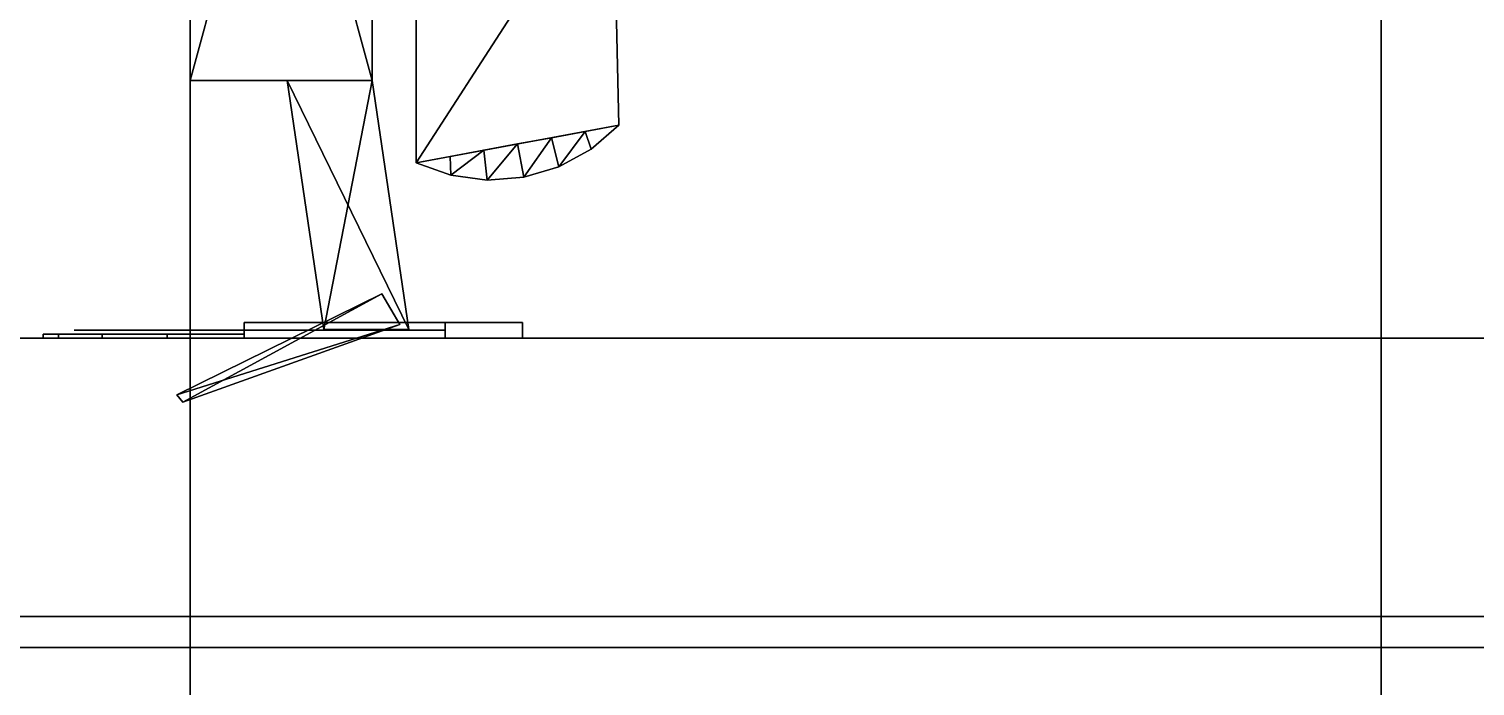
# Model space of a CAD drawing. Extents: x 0 to 3903, y -1756 to 0.
# Drawn here: x 2412.6 to 2506.1, y -540.5 to -498 of the extents above; entities that cross this region are included whole.
import ezdxf

# ---------------------------------------------------------------- set-up
doc = ezdxf.new("R2010")
doc.units = 0
for name, color, linetype in [('LAYER0', 7, 'CONTINUOUS'), ('LAYER1', 7, 'CONTINUOUS'), ('LAYER145', 35, 'CONTINUOUS'), ('LAYER146', 35, 'CONTINUOUS'), ('LAYER151', 8, 'CONTINUOUS'), ('LAYER153', 8, 'CONTINUOUS'), ('LAYER232', 7, 'CONTINUOUS'), ('LAYER250', 7, 'CONTINUOUS'), ('LAYER251', 7, 'CONTINUOUS'), ('LAYER271', 253, 'CONTINUOUS'), ('LAYER272', 253, 'CONTINUOUS'), ('LAYER273', 28, 'CONTINUOUS'), ('LAYER274', 253, 'CONTINUOUS'), ('LAYER275', 253, 'CONTINUOUS'), ('LAYER276', 28, 'CONTINUOUS'), ('LAYER277', 8, 'CONTINUOUS'), ('LAYER55', 7, 'CONTINUOUS'), ('LAYER58', 7, 'CONTINUOUS'), ('LAYER70', 7, 'CONTINUOUS')]:
    doc.layers.add(name, color=color, linetype=linetype)

msp = doc.modelspace()

# ---------------------------------------------------------------- linework, layer by layer
at = {"layer": 'LAYER0', "invisible_edges": 1}
for points in [[(3902.994, -18.002), (0.0042, -1756.002), (0.0042, -18.002), (3902.994, -18.002)], [(0.0042, -1756.002), (3902.994, -18.002), (3902.994, -1756.002), (0.0042, -1756.002)], [(3902.994, -1756.002, 5), (0.0042, -18.002, 5), (0.0042, -1756.002, 5), (3902.994, -1756.002, 5)], [(0.0042, -18.002, 5), (3902.994, -1756.002, 5), (3902.994, -18.002, 5), (0.0042, -18.002, 5)]]:
    msp.add_3dface(points, dxfattribs=at)
at = {"layer": 'LAYER145'}
for points, invisible_edges in [([(2405, -168, 885), (2504.26, -310.6499, 885), (2405, -738, 885), (2405, -168, 885)], 3), ([(2504.26, -310.6499, 910), (2405, -168, 910), (2405, -738, 910), (2504.26, -310.6499, 910)], 5), ([(2405, -738, 885), (2504.26, -310.6499, 885), (2500, -343, 885), (2405, -738, 885)], 5), ([(2504.26, -310.6499, 910), (2405, -738, 910), (2500, -343, 910), (2504.26, -310.6499, 910)], 3), ([(2405, -738, 885), (2500, -343, 885), (2500, -543, 885), (2405, -738, 885)], 5), ([(2500, -343, 910), (2405, -738, 910), (2500, -543, 910), (2500, -343, 910)], 3)]:
    msp.add_3dface(points, dxfattribs=dict(at, invisible_edges=invisible_edges))
at = {"layer": 'LAYER146'}
for points, invisible_edges in [([(2405, -168, 910), (2423, -186, 910), (2405, -738, 910), (2405, -168, 910)], 3), ([(2423, -186, 930), (2405, -168, 930), (2423, -720, 930), (2423, -186, 930)], 3), ([(2405, -738, 930), (2423, -720, 930), (2405, -168, 930), (2405, -738, 930)], 3), ([(2423, -720, 910), (2405, -738, 910), (2423, -186, 910), (2423, -720, 910)], 3), ([(2423, -720, 930), (2423, -186, 910), (2423, -186, 930), (2423, -720, 930)], 1), ([(2423, -186, 910), (2423, -720, 930), (2423, -720, 910), (2423, -186, 910)], 1)]:
    msp.add_3dface(points, dxfattribs=dict(at, invisible_edges=invisible_edges))
at = {"layer": 'LAYER151', "invisible_edges": 1}
for points in [[(3535, -168, 1605), (907.0002, -538, 1605), (907.0002, -168, 1605), (3535, -168, 1605)], [(907.0002, -538, 1605), (3535, -168, 1605), (3535, -538, 1605), (907.0002, -538, 1605)], [(3535, -538, 1623), (907.0002, -168, 1623), (907.0002, -538, 1623), (3535, -538, 1623)], [(907.0002, -168, 1623), (3535, -538, 1623), (3535, -168, 1623), (907.0002, -168, 1623)], [(3535, -538, 1623), (907.0002, -538, 1605), (3535, -538, 1605), (3535, -538, 1623)], [(907.0002, -538, 1605), (3535, -538, 1623), (907.0002, -538, 1623), (907.0002, -538, 1605)]]:
    msp.add_3dface(points, dxfattribs=at)
at = {"layer": 'LAYER153', "invisible_edges": 1}
for points in [[(3517, -478, 2487), (925.0002, -538, 2487), (925.0002, -478, 2487), (3517, -478, 2487)], [(925.0002, -538, 2487), (3517, -478, 2487), (3517, -538, 2487), (925.0002, -538, 2487)], [(3517, -538, 2505), (925.0002, -478, 2505), (925.0002, -538, 2505), (3517, -538, 2505)], [(925.0002, -478, 2505), (3517, -538, 2505), (3517, -478, 2505), (925.0002, -478, 2505)], [(3517, -538, 2505), (925.0002, -538, 2487), (3517, -538, 2487), (3517, -538, 2505)], [(925.0002, -538, 2487), (3517, -538, 2505), (925.0002, -538, 2505), (925.0002, -538, 2487)]]:
    msp.add_3dface(points, dxfattribs=at)
at = {"layer": 'LAYER232', "invisible_edges": 1}
for points in [[(2405, -168, 1623), (2423, -518, 1623), (2405, -518, 1623), (2405, -168, 1623)], [(2423, -518, 1623), (2405, -168, 1623), (2423, -168, 1623), (2423, -518, 1623)], [(2423, -168, 2487), (2405, -518, 2487), (2423, -518, 2487), (2423, -168, 2487)], [(2405, -518, 2487), (2423, -168, 2487), (2405, -168, 2487), (2405, -518, 2487)], [(2423, -168, 2487), (2423, -518, 1623), (2423, -168, 1623), (2423, -168, 2487)], [(2423, -518, 1623), (2423, -168, 2487), (2423, -518, 2487), (2423, -518, 1623)], [(2405, -518, 2487), (2423, -518, 1623), (2423, -518, 2487), (2405, -518, 2487)], [(2423, -518, 1623), (2405, -518, 2487), (2405, -518, 1623), (2423, -518, 1623)]]:
    msp.add_3dface(points, dxfattribs=at)
at = {"layer": 'LAYER250', "invisible_edges": 1}
for points in [[(3127, -168, 1624), (2423, -518, 1624), (2423, -168, 1624), (3127, -168, 1624)], [(2423, -518, 1624), (3127, -168, 1624), (3127, -518, 1624), (2423, -518, 1624)], [(2423, -168, 1642), (2423, -518, 1624), (2423, -518, 1642), (2423, -168, 1642)], [(2423, -518, 1624), (2423, -168, 1642), (2423, -168, 1624), (2423, -518, 1624)], [(3127, -518, 1642), (2423, -168, 1642), (2423, -518, 1642), (3127, -518, 1642)], [(2423, -168, 1642), (3127, -518, 1642), (3127, -168, 1642), (2423, -168, 1642)], [(3127, -518, 1642), (2423, -518, 1624), (3127, -518, 1624), (3127, -518, 1642)], [(2423, -518, 1624), (3127, -518, 1642), (2423, -518, 1642), (2423, -518, 1624)]]:
    msp.add_3dface(points, dxfattribs=at)
at = {"layer": 'LAYER251', "invisible_edges": 1}
for points in [[(2423, -168, 2486), (3127, -518, 2486), (3127, -168, 2486), (2423, -168, 2486)], [(3127, -518, 2486), (2423, -168, 2486), (2423, -518, 2486), (3127, -518, 2486)], [(2423, -168, 2486), (2423, -518, 2468), (2423, -518, 2486), (2423, -168, 2486)], [(2423, -518, 2468), (2423, -168, 2486), (2423, -168, 2468), (2423, -518, 2468)], [(2423, -518, 2468), (3127, -168, 2468), (3127, -518, 2468), (2423, -518, 2468)], [(3127, -168, 2468), (2423, -518, 2468), (2423, -168, 2468), (3127, -168, 2468)], [(2423, -518, 2468), (3127, -518, 2486), (2423, -518, 2486), (2423, -518, 2468)], [(3127, -518, 2486), (2423, -518, 2468), (3127, -518, 2468), (3127, -518, 2486)]]:
    msp.add_3dface(points, dxfattribs=at)
at = {"layer": 'LAYER271'}
for points in [[(2437.625, -506.666, 1732.7), (2450.725, -504.2454, 1732.7), (2450.334, -487.011, 1732.7), (2437.625, -506.666, 1732.7)], [(2437.625, -487.011, 1732.7), (2437.625, -506.666, 1732.7), (2450.334, -487.011, 1732.7), (2437.625, -487.011, 1732.7)], [(2437.625, -506.666, 1719.3), (2450.334, -487.011, 1719.3), (2450.725, -504.2454, 1719.3), (2437.625, -506.666, 1719.3)], [(2437.625, -487.011, 1719.3), (2450.334, -487.011, 1719.3), (2437.625, -506.666, 1719.3), (2437.625, -487.011, 1719.3)], [(2437.625, -506.666, 1732.7), (2437.625, -487.011, 1719.3), (2437.625, -506.666, 1719.3), (2437.625, -506.666, 1732.7)], [(2437.625, -487.011, 1732.7), (2437.625, -487.011, 1719.3), (2437.625, -506.666, 1732.7), (2437.625, -487.011, 1732.7)], [(2450.334, -487.011, 1732.7), (2450.725, -504.2454, 1732.7), (2450.725, -504.2454, 1719.3), (2450.334, -487.011, 1732.7)], [(2450.334, -487.011, 1719.3), (2450.334, -487.011, 1732.7), (2450.725, -504.2454, 1719.3), (2450.334, -487.011, 1719.3)], [(2448.542, -504.6487, 1732.7), (2446.358, -505.0522, 1732.7), (2446.848, -506.937, 1732.7), (2448.542, -504.6487, 1732.7)], [(2448.542, -504.6487, 1719.3), (2446.848, -506.937, 1719.3), (2446.358, -505.0522, 1719.3), (2448.542, -504.6487, 1719.3)], [(2448.93, -505.7974, 1732.7), (2448.542, -504.6487, 1732.7), (2446.848, -506.937, 1732.7), (2448.93, -505.7974, 1732.7)], [(2448.93, -505.7974, 1719.3), (2446.848, -506.937, 1719.3), (2448.542, -504.6487, 1719.3), (2448.93, -505.7974, 1719.3)], [(2450.725, -504.2454, 1732.7), (2448.542, -504.6487, 1732.7), (2448.93, -505.7974, 1732.7), (2450.725, -504.2454, 1732.7)], [(2450.725, -504.2454, 1719.3), (2448.93, -505.7974, 1719.3), (2448.542, -504.6487, 1719.3), (2450.725, -504.2454, 1719.3)], [(2450.725, -504.2454, 1732.7), (2448.93, -505.7974, 1732.7), (2448.93, -505.7974, 1719.3), (2450.725, -504.2454, 1732.7)], [(2450.725, -504.2454, 1719.3), (2450.725, -504.2454, 1732.7), (2448.93, -505.7974, 1719.3), (2450.725, -504.2454, 1719.3)], [(2444.175, -505.4556, 1732.7), (2441.992, -505.8591, 1732.7), (2442.208, -507.7944, 1732.7), (2444.175, -505.4556, 1732.7)], [(2444.175, -505.4556, 1719.3), (2442.208, -507.7944, 1719.3), (2441.992, -505.8591, 1719.3), (2444.175, -505.4556, 1719.3)], [(2444.573, -507.6125, 1732.7), (2444.175, -505.4556, 1732.7), (2442.208, -507.7944, 1732.7), (2444.573, -507.6125, 1732.7)], [(2444.573, -507.6125, 1719.3), (2442.208, -507.7944, 1719.3), (2444.175, -505.4556, 1719.3), (2444.573, -507.6125, 1719.3)], [(2446.358, -505.0522, 1732.7), (2444.175, -505.4556, 1732.7), (2444.573, -507.6125, 1732.7), (2446.358, -505.0522, 1732.7)], [(2446.358, -505.0522, 1719.3), (2444.573, -507.6125, 1719.3), (2444.175, -505.4556, 1719.3), (2446.358, -505.0522, 1719.3)], [(2446.848, -506.937, 1732.7), (2446.358, -505.0522, 1732.7), (2444.573, -507.6125, 1732.7), (2446.848, -506.937, 1732.7)], [(2446.848, -506.937, 1719.3), (2444.573, -507.6125, 1719.3), (2446.358, -505.0522, 1719.3), (2446.848, -506.937, 1719.3)], [(2439.856, -507.4741, 1732.7), (2439.808, -506.2625, 1732.7), (2437.625, -506.666, 1732.7), (2439.856, -507.4741, 1732.7)], [(2439.856, -507.4741, 1719.3), (2437.625, -506.666, 1719.3), (2439.808, -506.2625, 1719.3), (2439.856, -507.4741, 1719.3)], [(2439.856, -507.4741, 1732.7), (2437.625, -506.666, 1732.7), (2437.625, -506.666, 1719.3), (2439.856, -507.4741, 1732.7)], [(2439.856, -507.4741, 1719.3), (2439.856, -507.4741, 1732.7), (2437.625, -506.666, 1719.3), (2439.856, -507.4741, 1719.3)], [(2441.992, -505.8591, 1732.7), (2439.808, -506.2625, 1732.7), (2439.856, -507.4741, 1732.7), (2441.992, -505.8591, 1732.7)], [(2441.992, -505.8591, 1719.3), (2439.856, -507.4741, 1719.3), (2439.808, -506.2625, 1719.3), (2441.992, -505.8591, 1719.3)], [(2442.208, -507.7944, 1732.7), (2441.992, -505.8591, 1732.7), (2439.856, -507.4741, 1732.7), (2442.208, -507.7944, 1732.7)], [(2442.208, -507.7944, 1719.3), (2439.856, -507.4741, 1719.3), (2441.992, -505.8591, 1719.3), (2442.208, -507.7944, 1719.3)], [(2448.93, -505.7974, 1732.7), (2446.848, -506.937, 1732.7), (2446.848, -506.937, 1719.3), (2448.93, -505.7974, 1732.7)], [(2448.93, -505.7974, 1719.3), (2448.93, -505.7974, 1732.7), (2446.848, -506.937, 1719.3), (2448.93, -505.7974, 1719.3)], [(2442.208, -507.7944, 1732.7), (2439.856, -507.4741, 1732.7), (2439.856, -507.4741, 1719.3), (2442.208, -507.7944, 1732.7)], [(2442.208, -507.7944, 1719.3), (2442.208, -507.7944, 1732.7), (2439.856, -507.4741, 1719.3), (2442.208, -507.7944, 1719.3)], [(2444.573, -507.6125, 1732.7), (2442.208, -507.7944, 1732.7), (2442.208, -507.7944, 1719.3), (2444.573, -507.6125, 1732.7)], [(2444.573, -507.6125, 1719.3), (2444.573, -507.6125, 1732.7), (2442.208, -507.7944, 1719.3), (2444.573, -507.6125, 1719.3)], [(2446.848, -506.937, 1732.7), (2444.573, -507.6125, 1732.7), (2444.573, -507.6125, 1719.3), (2446.848, -506.937, 1732.7)], [(2446.848, -506.937, 1719.3), (2446.848, -506.937, 1732.7), (2444.573, -507.6125, 1719.3), (2446.848, -506.937, 1719.3)]]:
    msp.add_3dface(points, dxfattribs=at)
at = {"layer": 'LAYER272'}
for points in [[(2423, -458.1428, 1720), (2434.78, -501.3635, 1720), (2423, -501.3635, 1720), (2423, -458.1428, 1720)], [(2434.78, -458.1428, 1720), (2434.78, -501.3635, 1720), (2423, -458.1428, 1720), (2434.78, -458.1428, 1720)], [(2423, -501.3635, 1732), (2434.78, -458.1428, 1732), (2423, -458.1428, 1732), (2423, -501.3635, 1732)], [(2434.78, -501.3635, 1732), (2434.78, -458.1428, 1732), (2423, -501.3635, 1732), (2434.78, -501.3635, 1732)], [(2434.78, -458.1428, 1720), (2434.78, -501.3635, 1732), (2434.78, -501.3635, 1720), (2434.78, -458.1428, 1720)], [(2434.78, -458.1428, 1732), (2434.78, -501.3635, 1732), (2434.78, -458.1428, 1720), (2434.78, -458.1428, 1732)], [(2429.283, -501.3635, 1720), (2437.136, -517.4595, 1720), (2431.639, -517.4595, 1720), (2429.283, -501.3635, 1720)], [(2434.78, -501.3635, 1720), (2437.136, -517.4595, 1720), (2429.283, -501.3635, 1720), (2434.78, -501.3635, 1720)], [(2431.639, -517.4595, 1732), (2434.78, -501.3635, 1732), (2429.283, -501.3635, 1732), (2431.639, -517.4595, 1732)], [(2437.136, -517.4595, 1732), (2434.78, -501.3635, 1732), (2431.639, -517.4595, 1732), (2437.136, -517.4595, 1732)], [(2434.78, -501.3635, 1720), (2437.136, -517.4595, 1732), (2437.136, -517.4595, 1720), (2434.78, -501.3635, 1720)], [(2434.78, -501.3635, 1732), (2437.136, -517.4595, 1732), (2434.78, -501.3635, 1720), (2434.78, -501.3635, 1732)], [(2435.388, -515.1406, 1721), (2422.534, -522.1428, 1721), (2422.146, -521.6628, 1721), (2435.388, -515.1406, 1721)], [(2422.146, -521.6628, 1731), (2436.565, -517.1189, 1731), (2435.388, -515.1406, 1731), (2422.146, -521.6628, 1731)], [(2436.565, -517.1189, 1721), (2422.534, -522.1428, 1721), (2435.388, -515.1406, 1721), (2436.565, -517.1189, 1721)], [(2422.534, -522.1428, 1731), (2436.565, -517.1189, 1731), (2422.146, -521.6628, 1731), (2422.534, -522.1428, 1731)], [(2436.565, -517.1189, 1721), (2422.534, -522.1428, 1731), (2422.534, -522.1428, 1721), (2436.565, -517.1189, 1721)], [(2436.565, -517.1189, 1731), (2422.534, -522.1428, 1731), (2436.565, -517.1189, 1721), (2436.565, -517.1189, 1731)]]:
    msp.add_3dface(points, dxfattribs=at)
at = {"layer": 'LAYER273'}
for points, invisible_edges in [([(2414.49, -517.75, 1721.025), (2413.5, -517.75, 1726), (2415.5, -517.75, 1726), (2415.5, -517.75, 1720.5)], 10), ([(2413.5, -517.75, 1726), (2414.49, -517.75, 1730.975), (2415.5, -517.75, 1731.5), (2415.5, -517.75, 1726)], 10), ([(2417.308, -517.75, 1716.808), (2414.49, -517.75, 1721.025), (2415.5, -517.75, 1720.5), (2419, -517.75, 1720.5)], 10), ([(2414.49, -517.75, 1730.975), (2417.308, -517.75, 1735.192), (2419, -517.75, 1731.5), (2415.5, -517.75, 1731.5)], 10), ([(2415.5, -517.5, 1731.5), (2415.5, -517.5, 1720.5), (2422.5, -517.5, 1720.5), (2422.291, -517.5, 1731.317)], 4), ([(2421.525, -517.75, 1713.99), (2417.308, -517.75, 1716.808), (2419, -517.75, 1720.5), (2422.5, -517.75, 1720.5)], 10), ([(2417.308, -517.75, 1735.192), (2421.525, -517.75, 1738.01), (2422.5, -517.75, 1731.5), (2419, -517.75, 1731.5)], 10), ([(2426.5, -517.75, 1713), (2421.525, -517.75, 1713.99), (2422.5, -517.75, 1720.5), (2426.5, -517.75, 1717)], 2), ([(2421.525, -517.75, 1738.01), (2426.5, -517.75, 1739), (2426.5, -517.75, 1735), (2422.5, -517.75, 1731.5)], 8), ([(2422.291, -517.5, 1731.317), (2422.5, -517.5, 1720.5), (2426.5, -517.5, 1717), (2426.5, -517.5, 1735)], 5), ([(2444.5, -517, 1705), (2439.5, -517, 1717), (2426.5, -517, 1717), (2426.5, -517, 1705)], 1), ([(2444.5, -517, 1747), (2439.5, -517, 1735), (2426.5, -517, 1735), (2426.5, -517, 1747)], 1), ([(2426.5, -517.5, 1735), (2426.5, -517.5, 1717), (2439.5, -517.5, 1717), (2439.5, -517.5, 1735)], 1), ([(2444.5, -517, 1747), (2444.5, -517, 1705), (2439.5, -517, 1717), (2439.5, -517, 1735)], 10)]:
    msp.add_3dface(points, dxfattribs=dict(at, invisible_edges=invisible_edges))
for points in [[(2444.5, -517, 1705), (2426.5, -517, 1705), (2426.5, -517, 1705), (2444.5, -517, 1705)], [(2444.5, -517, 1747), (2426.5, -517, 1747), (2426.5, -517, 1747), (2444.5, -517, 1747)], [(2439.5, -517, 1717), (2439.5, -518, 1717), (2426.5, -518, 1717), (2426.5, -517, 1717)], [(2426.5, -517, 1717), (2426.5, -518, 1717), (2426.5, -518, 1705), (2426.5, -517, 1705)], [(2426.5, -517, 1705), (2426.5, -518, 1705), (2444.5, -518, 1705), (2444.5, -517, 1705)], [(2439.5, -517, 1735), (2439.5, -518, 1735), (2426.5, -518, 1735), (2426.5, -517, 1735)], [(2426.5, -517, 1735), (2426.5, -518, 1735), (2426.5, -518, 1747), (2426.5, -517, 1747)], [(2426.5, -517, 1747), (2426.5, -518, 1747), (2444.5, -518, 1747), (2444.5, -517, 1747)], [(2439.5, -517, 1717), (2439.5, -518, 1717), (2439.5, -518, 1735), (2439.5, -517, 1735)], [(2444.5, -517, 1747), (2444.5, -518, 1747), (2444.5, -517, 1747)], [(2444.5, -518, 1705), (2444.5, -518, 1747), (2444.5, -517, 1747), (2444.5, -517, 1705)], [(2426.5, -518, 1717), (2426.5, -518, 1705), (2426.5, -518, 1717)], [(2426.5, -518, 1735), (2426.5, -518, 1747), (2426.5, -518, 1735)], [(2444.5, -518, 1705), (2426.5, -518, 1705), (2426.5, -518, 1747), (2444.5, -518, 1747)], [(2439.5, -518, 1717), (2439.5, -518, 1735), (2439.5, -518, 1717)]]:
    msp.add_3dface(points, dxfattribs=at)
at = {"layer": 'LAYER274'}
for points in [[(2437.625, -506.666, 2390.7), (2450.725, -504.2454, 2390.7), (2450.334, -487.011, 2390.7), (2437.625, -506.666, 2390.7)], [(2437.625, -487.011, 2390.7), (2437.625, -506.666, 2390.7), (2450.334, -487.011, 2390.7), (2437.625, -487.011, 2390.7)], [(2437.625, -506.666, 2377.3), (2450.334, -487.011, 2377.3), (2450.725, -504.2454, 2377.3), (2437.625, -506.666, 2377.3)], [(2437.625, -487.011, 2377.3), (2450.334, -487.011, 2377.3), (2437.625, -506.666, 2377.3), (2437.625, -487.011, 2377.3)], [(2437.625, -506.666, 2390.7), (2437.625, -487.011, 2377.3), (2437.625, -506.666, 2377.3), (2437.625, -506.666, 2390.7)], [(2437.625, -487.011, 2390.7), (2437.625, -487.011, 2377.3), (2437.625, -506.666, 2390.7), (2437.625, -487.011, 2390.7)], [(2450.334, -487.011, 2390.7), (2450.725, -504.2454, 2390.7), (2450.725, -504.2454, 2377.3), (2450.334, -487.011, 2390.7)], [(2450.334, -487.011, 2377.3), (2450.334, -487.011, 2390.7), (2450.725, -504.2454, 2377.3), (2450.334, -487.011, 2377.3)], [(2448.542, -504.6487, 2390.7), (2446.358, -505.0522, 2390.7), (2446.848, -506.937, 2390.7), (2448.542, -504.6487, 2390.7)], [(2448.542, -504.6487, 2377.3), (2446.848, -506.937, 2377.3), (2446.358, -505.0522, 2377.3), (2448.542, -504.6487, 2377.3)], [(2448.93, -505.7974, 2390.7), (2448.542, -504.6487, 2390.7), (2446.848, -506.937, 2390.7), (2448.93, -505.7974, 2390.7)], [(2448.93, -505.7974, 2377.3), (2446.848, -506.937, 2377.3), (2448.542, -504.6487, 2377.3), (2448.93, -505.7974, 2377.3)], [(2450.725, -504.2454, 2390.7), (2448.542, -504.6487, 2390.7), (2448.93, -505.7974, 2390.7), (2450.725, -504.2454, 2390.7)], [(2450.725, -504.2454, 2377.3), (2448.93, -505.7974, 2377.3), (2448.542, -504.6487, 2377.3), (2450.725, -504.2454, 2377.3)], [(2450.725, -504.2454, 2390.7), (2448.93, -505.7974, 2390.7), (2448.93, -505.7974, 2377.3), (2450.725, -504.2454, 2390.7)], [(2450.725, -504.2454, 2377.3), (2450.725, -504.2454, 2390.7), (2448.93, -505.7974, 2377.3), (2450.725, -504.2454, 2377.3)], [(2444.175, -505.4556, 2390.7), (2441.992, -505.8591, 2390.7), (2442.208, -507.7944, 2390.7), (2444.175, -505.4556, 2390.7)], [(2444.175, -505.4556, 2377.3), (2442.208, -507.7944, 2377.3), (2441.992, -505.8591, 2377.3), (2444.175, -505.4556, 2377.3)], [(2444.573, -507.6125, 2390.7), (2444.175, -505.4556, 2390.7), (2442.208, -507.7944, 2390.7), (2444.573, -507.6125, 2390.7)], [(2444.573, -507.6125, 2377.3), (2442.208, -507.7944, 2377.3), (2444.175, -505.4556, 2377.3), (2444.573, -507.6125, 2377.3)], [(2446.358, -505.0522, 2390.7), (2444.175, -505.4556, 2390.7), (2444.573, -507.6125, 2390.7), (2446.358, -505.0522, 2390.7)], [(2446.358, -505.0522, 2377.3), (2444.573, -507.6125, 2377.3), (2444.175, -505.4556, 2377.3), (2446.358, -505.0522, 2377.3)], [(2446.848, -506.937, 2390.7), (2446.358, -505.0522, 2390.7), (2444.573, -507.6125, 2390.7), (2446.848, -506.937, 2390.7)], [(2446.848, -506.937, 2377.3), (2444.573, -507.6125, 2377.3), (2446.358, -505.0522, 2377.3), (2446.848, -506.937, 2377.3)], [(2439.856, -507.4741, 2390.7), (2439.808, -506.2625, 2390.7), (2437.625, -506.666, 2390.7), (2439.856, -507.4741, 2390.7)], [(2439.856, -507.4741, 2377.3), (2437.625, -506.666, 2377.3), (2439.808, -506.2625, 2377.3), (2439.856, -507.4741, 2377.3)], [(2439.856, -507.4741, 2390.7), (2437.625, -506.666, 2390.7), (2437.625, -506.666, 2377.3), (2439.856, -507.4741, 2390.7)], [(2439.856, -507.4741, 2377.3), (2439.856, -507.4741, 2390.7), (2437.625, -506.666, 2377.3), (2439.856, -507.4741, 2377.3)], [(2441.992, -505.8591, 2390.7), (2439.808, -506.2625, 2390.7), (2439.856, -507.4741, 2390.7), (2441.992, -505.8591, 2390.7)], [(2441.992, -505.8591, 2377.3), (2439.856, -507.4741, 2377.3), (2439.808, -506.2625, 2377.3), (2441.992, -505.8591, 2377.3)], [(2442.208, -507.7944, 2390.7), (2441.992, -505.8591, 2390.7), (2439.856, -507.4741, 2390.7), (2442.208, -507.7944, 2390.7)], [(2442.208, -507.7944, 2377.3), (2439.856, -507.4741, 2377.3), (2441.992, -505.8591, 2377.3), (2442.208, -507.7944, 2377.3)], [(2448.93, -505.7974, 2390.7), (2446.848, -506.937, 2390.7), (2446.848, -506.937, 2377.3), (2448.93, -505.7974, 2390.7)], [(2448.93, -505.7974, 2377.3), (2448.93, -505.7974, 2390.7), (2446.848, -506.937, 2377.3), (2448.93, -505.7974, 2377.3)], [(2442.208, -507.7944, 2390.7), (2439.856, -507.4741, 2390.7), (2439.856, -507.4741, 2377.3), (2442.208, -507.7944, 2390.7)], [(2442.208, -507.7944, 2377.3), (2442.208, -507.7944, 2390.7), (2439.856, -507.4741, 2377.3), (2442.208, -507.7944, 2377.3)], [(2444.573, -507.6125, 2390.7), (2442.208, -507.7944, 2390.7), (2442.208, -507.7944, 2377.3), (2444.573, -507.6125, 2390.7)], [(2444.573, -507.6125, 2377.3), (2444.573, -507.6125, 2390.7), (2442.208, -507.7944, 2377.3), (2444.573, -507.6125, 2377.3)], [(2446.848, -506.937, 2390.7), (2444.573, -507.6125, 2390.7), (2444.573, -507.6125, 2377.3), (2446.848, -506.937, 2390.7)], [(2446.848, -506.937, 2377.3), (2446.848, -506.937, 2390.7), (2444.573, -507.6125, 2377.3), (2446.848, -506.937, 2377.3)]]:
    msp.add_3dface(points, dxfattribs=at)
at = {"layer": 'LAYER275'}
for points in [[(2423, -458.1428, 2378), (2434.78, -501.3635, 2378), (2423, -501.3635, 2378), (2423, -458.1428, 2378)], [(2434.78, -458.1428, 2378), (2434.78, -501.3635, 2378), (2423, -458.1428, 2378), (2434.78, -458.1428, 2378)], [(2423, -501.3635, 2390), (2434.78, -458.1428, 2390), (2423, -458.1428, 2390), (2423, -501.3635, 2390)], [(2434.78, -501.3635, 2390), (2434.78, -458.1428, 2390), (2423, -501.3635, 2390), (2434.78, -501.3635, 2390)], [(2434.78, -458.1428, 2378), (2434.78, -501.3635, 2390), (2434.78, -501.3635, 2378), (2434.78, -458.1428, 2378)], [(2434.78, -458.1428, 2390), (2434.78, -501.3635, 2390), (2434.78, -458.1428, 2378), (2434.78, -458.1428, 2390)], [(2429.283, -501.3635, 2378), (2437.136, -517.4595, 2378), (2431.639, -517.4595, 2378), (2429.283, -501.3635, 2378)], [(2434.78, -501.3635, 2378), (2437.136, -517.4595, 2378), (2429.283, -501.3635, 2378), (2434.78, -501.3635, 2378)], [(2431.639, -517.4595, 2390), (2434.78, -501.3635, 2390), (2429.283, -501.3635, 2390), (2431.639, -517.4595, 2390)], [(2437.136, -517.4595, 2390), (2434.78, -501.3635, 2390), (2431.639, -517.4595, 2390), (2437.136, -517.4595, 2390)], [(2434.78, -501.3635, 2378), (2437.136, -517.4595, 2390), (2437.136, -517.4595, 2378), (2434.78, -501.3635, 2378)], [(2434.78, -501.3635, 2390), (2437.136, -517.4595, 2390), (2434.78, -501.3635, 2378), (2434.78, -501.3635, 2390)], [(2435.388, -515.1406, 2379), (2422.534, -522.1428, 2379), (2422.146, -521.6628, 2379), (2435.388, -515.1406, 2379)], [(2422.146, -521.6628, 2389), (2436.565, -517.1189, 2389), (2435.388, -515.1406, 2389), (2422.146, -521.6628, 2389)], [(2436.565, -517.1189, 2379), (2422.534, -522.1428, 2379), (2435.388, -515.1406, 2379), (2436.565, -517.1189, 2379)], [(2422.534, -522.1428, 2389), (2436.565, -517.1189, 2389), (2422.146, -521.6628, 2389), (2422.534, -522.1428, 2389)], [(2436.565, -517.1189, 2379), (2422.534, -522.1428, 2389), (2422.534, -522.1428, 2379), (2436.565, -517.1189, 2379)], [(2436.565, -517.1189, 2389), (2422.534, -522.1428, 2389), (2436.565, -517.1189, 2379), (2436.565, -517.1189, 2389)]]:
    msp.add_3dface(points, dxfattribs=at)
at = {"layer": 'LAYER276'}
for points, invisible_edges in [([(2414.49, -517.75, 2379.025), (2413.5, -517.75, 2384), (2415.5, -517.75, 2384), (2415.5, -517.75, 2378.5)], 10), ([(2413.5, -517.75, 2384), (2414.49, -517.75, 2388.975), (2415.5, -517.75, 2389.5), (2415.5, -517.75, 2384)], 10), ([(2417.308, -517.75, 2374.808), (2414.49, -517.75, 2379.025), (2415.5, -517.75, 2378.5), (2419, -517.75, 2378.5)], 10), ([(2414.49, -517.75, 2388.975), (2417.308, -517.75, 2393.192), (2419, -517.75, 2389.5), (2415.5, -517.75, 2389.5)], 10), ([(2415.5, -517.5, 2389.5), (2415.5, -517.5, 2378.5), (2422.5, -517.5, 2378.5), (2422.291, -517.5, 2389.317)], 4), ([(2421.525, -517.75, 2371.99), (2417.308, -517.75, 2374.808), (2419, -517.75, 2378.5), (2422.5, -517.75, 2378.5)], 10), ([(2417.308, -517.75, 2393.192), (2421.525, -517.75, 2396.01), (2422.5, -517.75, 2389.5), (2419, -517.75, 2389.5)], 10), ([(2426.5, -517.75, 2371), (2421.525, -517.75, 2371.99), (2422.5, -517.75, 2378.5), (2426.5, -517.75, 2375)], 2), ([(2421.525, -517.75, 2396.01), (2426.5, -517.75, 2397), (2426.5, -517.75, 2393), (2422.5, -517.75, 2389.5)], 8), ([(2422.291, -517.5, 2389.317), (2422.5, -517.5, 2378.5), (2426.5, -517.5, 2375), (2426.5, -517.5, 2393)], 5), ([(2444.5, -517, 2363), (2439.5, -517, 2375), (2426.5, -517, 2375), (2426.5, -517, 2363)], 1), ([(2444.5, -517, 2405), (2439.5, -517, 2393), (2426.5, -517, 2393), (2426.5, -517, 2405)], 1), ([(2426.5, -517.5, 2393), (2426.5, -517.5, 2375), (2439.5, -517.5, 2375), (2439.5, -517.5, 2393)], 1), ([(2444.5, -517, 2405), (2444.5, -517, 2363), (2439.5, -517, 2375), (2439.5, -517, 2393)], 10)]:
    msp.add_3dface(points, dxfattribs=dict(at, invisible_edges=invisible_edges))
for points in [[(2444.5, -517, 2363), (2426.5, -517, 2363), (2426.5, -517, 2363), (2444.5, -517, 2363)], [(2444.5, -517, 2405), (2426.5, -517, 2405), (2426.5, -517, 2405), (2444.5, -517, 2405)], [(2439.5, -517, 2375), (2439.5, -518, 2375), (2426.5, -518, 2375), (2426.5, -517, 2375)], [(2426.5, -517, 2375), (2426.5, -518, 2375), (2426.5, -518, 2363), (2426.5, -517, 2363)], [(2426.5, -517, 2363), (2426.5, -518, 2363), (2444.5, -518, 2363), (2444.5, -517, 2363)], [(2439.5, -517, 2393), (2439.5, -518, 2393), (2426.5, -518, 2393), (2426.5, -517, 2393)], [(2426.5, -517, 2393), (2426.5, -518, 2393), (2426.5, -518, 2405), (2426.5, -517, 2405)], [(2426.5, -517, 2405), (2426.5, -518, 2405), (2444.5, -518, 2405), (2444.5, -517, 2405)], [(2439.5, -517, 2375), (2439.5, -518, 2375), (2439.5, -518, 2393), (2439.5, -517, 2393)], [(2444.5, -517, 2405), (2444.5, -518, 2405), (2444.5, -517, 2405)], [(2444.5, -518, 2363), (2444.5, -518, 2405), (2444.5, -517, 2405), (2444.5, -517, 2363)], [(2426.5, -518, 2375), (2426.5, -518, 2363), (2426.5, -518, 2375)], [(2426.5, -518, 2393), (2426.5, -518, 2405), (2426.5, -518, 2393)], [(2444.5, -518, 2363), (2426.5, -518, 2363), (2426.5, -518, 2405), (2444.5, -518, 2405)], [(2439.5, -518, 2375), (2439.5, -518, 2393), (2439.5, -518, 2375)]]:
    msp.add_3dface(points, dxfattribs=at)
at = {"layer": 'LAYER277', "invisible_edges": 1}
for points in [[(2773.5, -518, 1626), (2407, -518, 2484), (2773.5, -518, 2484), (2773.5, -518, 1626)], [(2407, -518, 2484), (2773.5, -518, 1626), (2407, -518, 1626), (2407, -518, 2484)], [(2773.5, -518, 1626), (2407, -536, 1626), (2407, -518, 1626), (2773.5, -518, 1626)], [(2407, -536, 1626), (2773.5, -518, 1626), (2773.5, -536, 1626), (2407, -536, 1626)], [(2773.5, -536, 2484), (2407, -518, 2484), (2407, -536, 2484), (2773.5, -536, 2484)], [(2407, -518, 2484), (2773.5, -536, 2484), (2773.5, -518, 2484), (2407, -518, 2484)], [(2407, -536, 1626), (2773.5, -536, 2484), (2407, -536, 2484), (2407, -536, 1626)], [(2773.5, -536, 2484), (2407, -536, 1626), (2773.5, -536, 1626), (2773.5, -536, 2484)]]:
    msp.add_3dface(points, dxfattribs=at)
at = {"layer": 'LAYER55', "invisible_edges": 1}
for points in [[(3657, -168, 205.5), (2423, -718, 205.5), (2423, -168, 205.5), (3657, -168, 205.5)], [(2423, -718, 205.5), (3657, -168, 205.5), (3657, -718, 205.5), (2423, -718, 205.5)], [(2423, -168, 223.5), (2423, -718, 205.5), (2423, -718, 223.5), (2423, -168, 223.5)], [(2423, -718, 205.5), (2423, -168, 223.5), (2423, -168, 205.5), (2423, -718, 205.5)], [(3657, -718, 223.5), (2423, -168, 223.5), (2423, -718, 223.5), (3657, -718, 223.5)], [(2423, -168, 223.5), (3657, -718, 223.5), (3657, -168, 223.5), (2423, -168, 223.5)]]:
    msp.add_3dface(points, dxfattribs=at)
at = {"layer": 'LAYER58', "invisible_edges": 1}
for points in [[(2405, -168, 204.5), (2423, -718, 204.5), (2405, -718, 204.5), (2405, -168, 204.5)], [(2423, -718, 204.5), (2405, -168, 204.5), (2423, -168, 204.5), (2423, -718, 204.5)], [(2423, -168, 884.5), (2405, -718, 884.5), (2423, -718, 884.5), (2423, -168, 884.5)], [(2405, -718, 884.5), (2423, -168, 884.5), (2405, -168, 884.5), (2405, -718, 884.5)], [(2423, -168, 884.5), (2423, -718, 204.5), (2423, -168, 204.5), (2423, -168, 884.5)], [(2423, -718, 204.5), (2423, -168, 884.5), (2423, -718, 884.5), (2423, -718, 204.5)]]:
    msp.add_3dface(points, dxfattribs=at)
at = {"layer": 'LAYER70', "invisible_edges": 1}
for points in [[(3657, -192.5999, 535.5), (2423, -617.9998, 535.5), (2423, -192.5999, 535.5), (3657, -192.5999, 535.5)], [(2423, -617.9998, 535.5), (3657, -192.5999, 535.5), (3657, -617.9998, 535.5), (2423, -617.9998, 535.5)], [(2423, -192.5999, 553.5), (2423, -617.9998, 535.5), (2423, -617.9998, 553.5), (2423, -192.5999, 553.5)], [(2423, -617.9998, 535.5), (2423, -192.5999, 553.5), (2423, -192.5999, 535.5), (2423, -617.9998, 535.5)], [(3657, -617.9998, 553.5), (2423, -192.5999, 553.5), (2423, -617.9998, 553.5), (3657, -617.9998, 553.5)], [(2423, -192.5999, 553.5), (3657, -617.9998, 553.5), (3657, -192.5999, 553.5), (2423, -192.5999, 553.5)]]:
    msp.add_3dface(points, dxfattribs=at)

# ---------------------------------------------------------------- meshes
at = {"layer": 'LAYER1'}
mesh = msp.add_polymesh((5, 2), dxfattribs=at)
for k, corner in enumerate([(150.0001, -168.0002, 2955), (150.0001, -1606, 2955), (3752.999, -168.0002, 2955), (150.0001, -168.0002, 2955), (3752.999, -1606, 2955), (3752.999, -168.0002, 2955), (150, -1606, 2955), (3752.999, -1606, 2955), (0, -1756, 2955), (3902.999, -1756, 2955)]):
    mesh.set_mesh_vertex(divmod(k, 2), corner)
at = {"layer": 'LAYER273'}
mesh = msp.add_polymesh((2, 9), dxfattribs=at)
for k, corner in enumerate([(2426.5, -517.75, 1713), (2421.525, -517.75, 1713.99), (2417.308, -517.75, 1716.808), (2414.49, -517.75, 1721.025), (2413.5, -517.75, 1726), (2414.49, -517.75, 1730.975), (2417.308, -517.75, 1735.192), (2421.525, -517.75, 1738.01), (2426.5, -517.75, 1739), (2426.5, -518, 1713), (2421.525, -518, 1713.99), (2417.308, -518, 1716.808), (2414.49, -518, 1721.025), (2413.5, -518, 1726), (2414.49, -518, 1730.975), (2417.308, -518, 1735.192), (2421.525, -518, 1738.01), (2426.5, -518, 1739)]):
    mesh.set_mesh_vertex(divmod(k, 9), corner)
at = {"layer": 'LAYER276'}
mesh = msp.add_polymesh((2, 9), dxfattribs=at)
for k, corner in enumerate([(2426.5, -517.75, 2371), (2421.525, -517.75, 2371.99), (2417.308, -517.75, 2374.808), (2414.49, -517.75, 2379.025), (2413.5, -517.75, 2384), (2414.49, -517.75, 2388.975), (2417.308, -517.75, 2393.192), (2421.525, -517.75, 2396.01), (2426.5, -517.75, 2397), (2426.5, -518, 2371), (2421.525, -518, 2371.99), (2417.308, -518, 2374.808), (2414.49, -518, 2379.025), (2413.5, -518, 2384), (2414.49, -518, 2388.975), (2417.308, -518, 2393.192), (2421.525, -518, 2396.01), (2426.5, -518, 2397)]):
    mesh.set_mesh_vertex(divmod(k, 9), corner)

doc.saveas('drawing.dxf')
